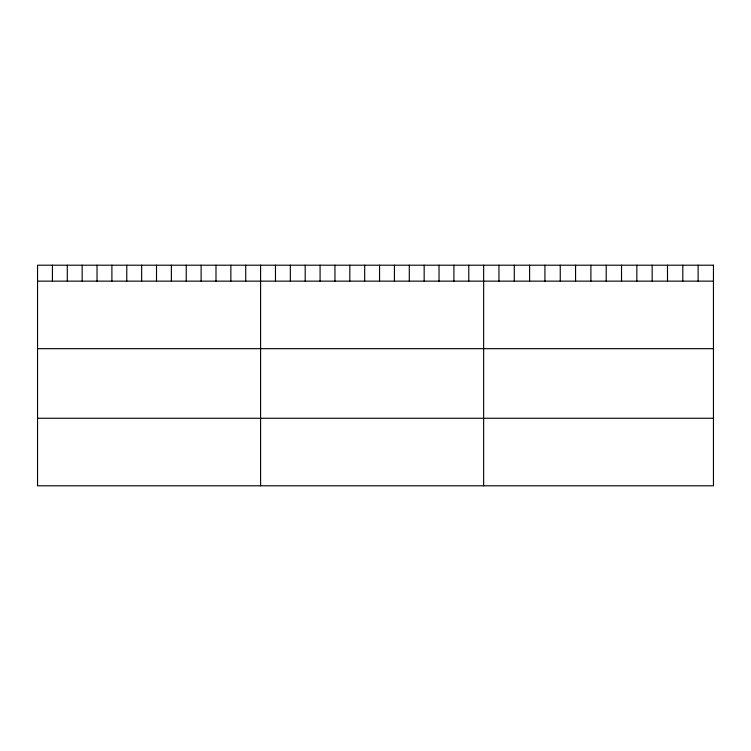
<?xml version="1.0" encoding="UTF-8"?>
<svg xmlns="http://www.w3.org/2000/svg" width="751" height="751" viewBox="0 0 751 751"><rect width="100%" height="100%" fill="white"/><g stroke="black" fill="none" stroke-linecap="round" stroke-linejoin="round"><path stroke-width="1.13" d="M37.55 281.137L713.45 281.137M37.55 348.671L713.45 348.671M37.55 418.26L713.45 418.26M698.13 265.206L698.13 281.137M682.809 265.206L682.809 281.137M667.489 265.206L667.489 281.137M652.168 265.206L652.168 281.137M636.848 265.206L636.848 281.137M621.528 265.206L621.528 281.137M606.207 265.206L606.207 281.137M590.887 265.206L590.887 281.137M575.566 265.206L575.566 281.137M560.246 265.206L560.246 281.137M544.926 265.206L544.926 281.137M529.605 265.206L529.605 281.137M514.285 265.206L514.285 281.137M498.964 265.206L498.964 281.137M483.644 265.206L483.644 485.794M468.774 265.206L468.774 281.137M453.904 265.206L453.904 281.137M439.035 265.206L439.035 281.137M424.165 265.206L424.165 281.137M409.295 265.206L409.295 281.137M394.425 265.206L394.425 281.137M379.555 265.206L379.555 281.137M364.686 265.206L364.686 281.137M349.816 265.206L349.816 281.137M334.946 265.206L334.946 281.137M320.076 265.206L320.076 281.137M305.206 265.206L305.206 281.137M290.337 265.206L290.337 281.137M275.467 265.206L275.467 281.137M260.597 265.206L260.597 485.794M245.727 265.206L245.727 281.137M230.857 265.206L230.857 281.137M215.988 265.206L215.988 281.137M201.118 265.206L201.118 281.137M186.248 265.206L186.248 281.137M171.378 265.206L171.378 281.137M156.508 265.206L156.508 281.137M141.639 265.206L141.639 281.137M126.769 265.206L126.769 281.137M111.899 265.206L111.899 281.137M97.029 265.206L97.029 281.137M82.159 265.206L82.159 281.137M67.29 265.206L67.29 281.137M52.42 265.206L52.42 281.137M713.45 265.206L37.55 265.206L37.55 485.794L713.45 485.794L713.45 265.206"/></g></svg>
